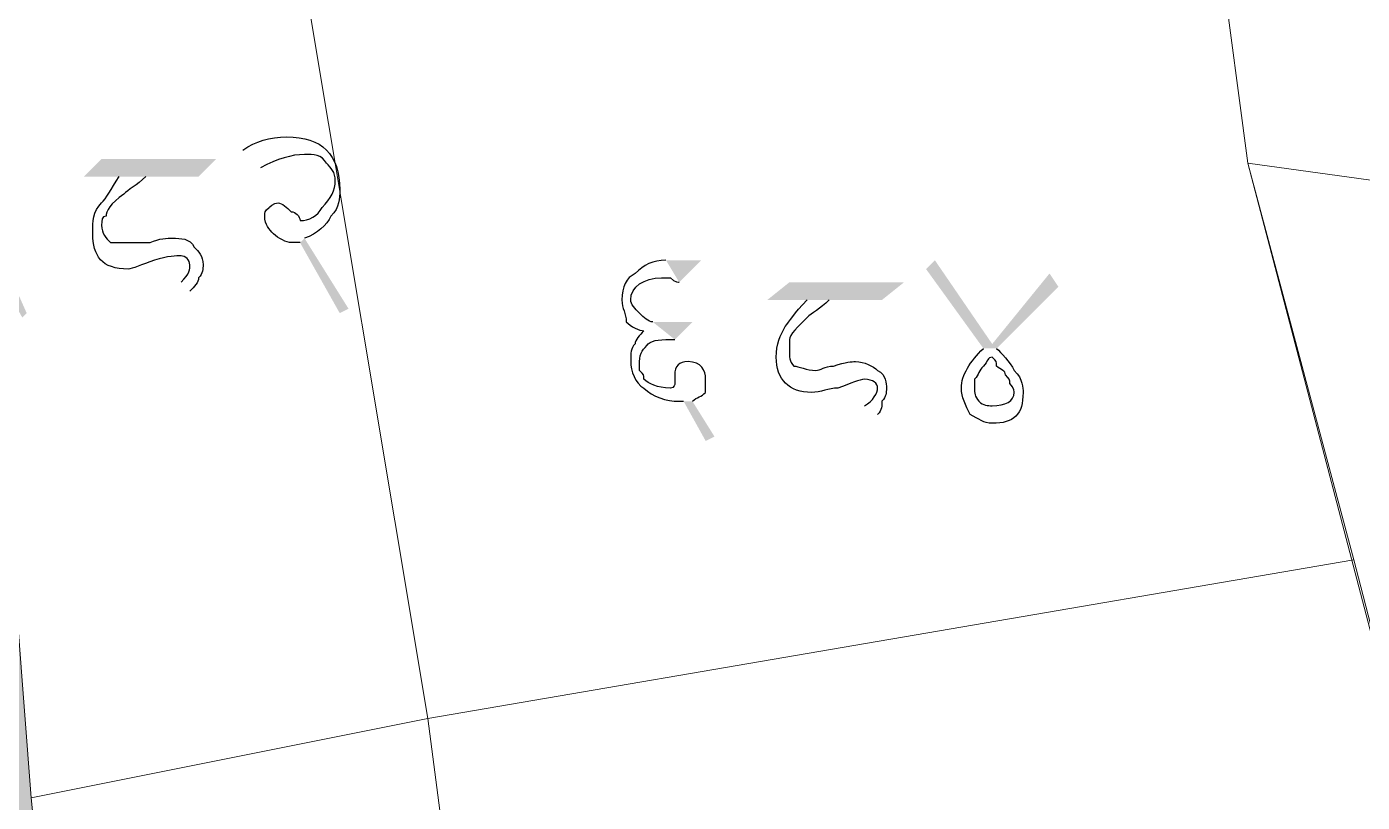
# Model space of a CAD drawing. Header units: metres. Extents: x 345912 to 349030, y 3061206 to 3061792.
# Drawn here: x 346861.21 to 346876.6, y 3061361.61 to 3061370.55 of the extents above; entities that cross this region are included whole.
import ezdxf

# ---------------------------------------------------------------- set-up
doc = ezdxf.new("R2010")
doc.units = ezdxf.units.M
doc.header["$MEASUREMENT"] = 0
doc.layers.add('PDF4_Geometry', color=7, linetype='Continuous')
doc.layers.add('PDF4_Solid Fills', color=7, linetype='Continuous')

msp = doc.modelspace()

# ---------------------------------------------------------------- hatches: boundary and pattern name
at = {"layer": 'PDF4_Solid Fills', "true_color": 0xc3c3c3, "transparency": 33554531}
h = msp.add_hatch(color=9, dxfattribs=at)
h.paths.add_polyline_path([(346861.86867, 3061355.56042), (346855.77267, 3061355.25562), (346854.85827, 3061364.39962), (346853.94387, 3061369.58122), (346859.73507, 3061370.80042), (346860.03987, 3061370.80042), (346860.95427, 3061365.61882), (346861.25907, 3061361.65642)], flags=0)
h.paths.add_polyline_path([(346864.00227, 3061332.39562), (346857.60147, 3061332.09083), (346856.68707, 3061342.14922), (346863.08787, 3061342.14922)], flags=0)
h.paths.add_polyline_path([(346838.09427, 3061366.83802), (346831.99827, 3061365.61882), (346831.08387, 3061365.31402), (346823.46387, 3061364.09482), (346814.01507, 3061362.26602), (346813.71028, 3061362.26602), (346791.45988, 3061357.99882), (346792.37427, 3061364.09482), (346811.27187, 3061367.75243), (346820.72067, 3061369.27642), (346829.55987, 3061371.10522), (346838.70387, 3061372.62922)], flags=0)
h.paths.add_polyline_path([(346867.65987, 3061372.32442), (346864.30707, 3061371.71482), (346864.30707, 3061372.01962), (346864.00227, 3061374.76282), (346867.35507, 3061375.37243)], flags=0)
h.paths.add_polyline_path([(346853.94387, 3061369.58122), (346845.71427, 3061368.05722), (346845.40947, 3061368.05722), (346845.10467, 3061368.05722), (346844.49507, 3061367.75243), (346838.09427, 3061366.83802), (346838.70387, 3061372.62922), (346849.06707, 3061374.76282), (346849.37187, 3061374.76282), (346849.67667, 3061375.06762), (346849.98147, 3061375.06762), (346850.28627, 3061375.06762), (346852.72467, 3061375.67722)], flags=0)
h.paths.add_polyline_path([(346859.73507, 3061370.80042), (346853.94387, 3061369.58122), (346852.72467, 3061375.67722), (346856.99187, 3061376.59162), (346858.82067, 3061376.89642), (346859.43027, 3061371.10522)], flags=0)
h.paths.add_polyline_path([(346864.00227, 3061374.76282), (346864.30707, 3061372.01962), (346864.30707, 3061371.71482), (346859.73507, 3061370.80042), (346859.43027, 3061371.10522), (346858.82067, 3061376.89642), (346860.95427, 3061377.20123), (346863.69747, 3061377.50603), (346863.69747, 3061376.89642)], flags=0)
h.paths.add_polyline_path([(346867.35507, 3061375.37243), (346864.00227, 3061374.76282), (346863.69747, 3061376.89642), (346863.69747, 3061377.50603), (346867.05027, 3061378.11562)], flags=0)
h.paths.add_polyline_path([(346956.05188, 3061317.15562), (346955.13748, 3061318.37482), (346952.39427, 3061320.81322), (346949.95587, 3061321.11802), (346943.85987, 3061323.25162), (346934.71587, 3061325.99482), (346928.01028, 3061327.51882), (346922.82867, 3061327.51882), (346919.78067, 3061327.21402), (346917.64707, 3061326.29962), (346909.41747, 3061322.03243), (346903.32147, 3061317.76522), (346901.18787, 3061317.15562), (346787.49747, 3061317.15562), (346787.19267, 3061318.37482), (346787.19267, 3061320.50842), (346788.10707, 3061333.91962), (346788.41187, 3061335.74842), (346788.41187, 3061342.14922), (346788.71668, 3061350.37882), (346789.63107, 3061357.08442), (346790.54547, 3061360.74202), (346790.54547, 3061366.22842), (346791.45988, 3061369.58122), (346794.50787, 3061379.03002), (346793.89827, 3061382.07802), (346793.59348, 3061382.99243), (346790.54547, 3061391.83162), (346787.19267, 3061402.80443), (346782.92547, 3061416.52042), (346782.92547, 3061419.87322), (346782.92547, 3061427.18843), (346780.18227, 3061437.55162), (346778.04867, 3061448.82923), (346775.30547, 3061457.36363), (346773.78147, 3061460.41162), (346770.73347, 3061464.06923), (346767.07587, 3061467.72682), (346763.11347, 3061473.51802), (346756.40787, 3061482.66203), (346754.88388, 3061486.31962), (346748.78787, 3061488.45322), (346744.82547, 3061489.36763), (346745.73987, 3061490.58682), (346754.57907, 3061487.84363), (346755.18867, 3061488.75802), (346754.57907, 3061494.24442), (346751.22627, 3061506.13162), (346747.56867, 3061512.83722), (346749.39748, 3061514.05643), (346753.35987, 3061506.43643), (346754.57907, 3061501.86442), (346756.71267, 3061492.72042), (346757.32227, 3061484.79563), (346760.37028, 3061481.13802), (346761.89427, 3061478.39483), (346767.07587, 3061470.77483), (346772.56227, 3061464.37402), (346775.00067, 3061461.02123), (346778.04867, 3061454.62042), (346780.18227, 3061447.00042), (346780.79187, 3061442.42843), (346784.44948, 3061428.10282), (346785.05907, 3061419.87322), (346785.36387, 3061417.13002), (346789.93587, 3061400.67083), (346795.11747, 3061386.04042), (346796.03187, 3061382.07802), (346795.42227, 3061375.67722), (346792.67907, 3061367.14282), (346792.37427, 3061364.09482), (346791.45988, 3061357.99882), (346791.15507, 3061353.73162), (346790.24067, 3061345.19722), (346789.93587, 3061333.61482), (346789.93587, 3061332.70042), (346789.63107, 3061331.48123), (346789.32628, 3061325.69002), (346789.02147, 3061321.42283), (346789.32628, 3061318.98443), (346789.63107, 3061317.15562), (346895.09187, 3061317.15562), (346896.00627, 3061317.46042), (346900.57827, 3061318.67962), (346905.45507, 3061320.81322), (346908.80787, 3061323.25162), (346916.12308, 3061327.21402), (346916.73267, 3061327.51882), (346917.64707, 3061327.82362), (346920.69507, 3061328.73802), (346927.70547, 3061328.73802), (346936.23988, 3061326.90923), (346946.29828, 3061324.16603), (346948.12707, 3061323.25162), (346949.04147, 3061322.94682), (346955.13748, 3061320.50842), (346957.57587, 3061318.37482), (346957.88067, 3061318.07002), (346958.49028, 3061317.15562)], flags=0)
h.paths.add_polyline_path([(346863.08787, 3061342.14922), (346856.68707, 3061342.14922), (346855.77267, 3061355.25562), (346861.86867, 3061355.56042), (346862.17347, 3061353.73162), (346862.78307, 3061343.97802)], flags=0)
h = msp.add_hatch(color=9, dxfattribs=at)
h.paths.add_polyline_path([(346861.86867, 3061355.56042), (346855.77267, 3061355.25562), (346854.85827, 3061364.39962), (346853.94387, 3061369.58122), (346859.73507, 3061370.80042), (346860.03987, 3061370.80042), (346860.95427, 3061365.61882), (346861.25907, 3061361.65642)], flags=0)
h.paths.add_polyline_path([(346864.00227, 3061332.39562), (346857.60147, 3061332.09083), (346856.68707, 3061342.14922), (346863.08787, 3061342.14922)], flags=0)
h.paths.add_polyline_path([(346838.09427, 3061366.83802), (346831.99827, 3061365.61882), (346831.08387, 3061365.31402), (346823.46387, 3061364.09482), (346814.01507, 3061362.26602), (346813.71028, 3061362.26602), (346791.45988, 3061357.99882), (346792.37427, 3061364.09482), (346811.27187, 3061367.75243), (346820.72067, 3061369.27642), (346829.55987, 3061371.10522), (346838.70387, 3061372.62922)], flags=0)
h.paths.add_polyline_path([(346867.65987, 3061372.32442), (346864.30707, 3061371.71482), (346864.30707, 3061372.01962), (346864.00227, 3061374.76282), (346867.35507, 3061375.37243)], flags=0)
h.paths.add_polyline_path([(346853.94387, 3061369.58122), (346845.71427, 3061368.05722), (346845.40947, 3061368.05722), (346845.10467, 3061368.05722), (346844.49507, 3061367.75243), (346838.09427, 3061366.83802), (346838.70387, 3061372.62922), (346849.06707, 3061374.76282), (346849.37187, 3061374.76282), (346849.67667, 3061375.06762), (346849.98147, 3061375.06762), (346850.28627, 3061375.06762), (346852.72467, 3061375.67722)], flags=0)
h.paths.add_polyline_path([(346859.73507, 3061370.80042), (346853.94387, 3061369.58122), (346852.72467, 3061375.67722), (346856.99187, 3061376.59162), (346858.82067, 3061376.89642), (346859.43027, 3061371.10522)], flags=0)
h.paths.add_polyline_path([(346864.00227, 3061374.76282), (346864.30707, 3061372.01962), (346864.30707, 3061371.71482), (346859.73507, 3061370.80042), (346859.43027, 3061371.10522), (346858.82067, 3061376.89642), (346860.95427, 3061377.20123), (346863.69747, 3061377.50603), (346863.69747, 3061376.89642)], flags=0)
h.paths.add_polyline_path([(346867.35507, 3061375.37243), (346864.00227, 3061374.76282), (346863.69747, 3061376.89642), (346863.69747, 3061377.50603), (346867.05027, 3061378.11562)], flags=0)
h.paths.add_polyline_path([(346956.05188, 3061317.15562), (346955.13748, 3061318.37482), (346952.39427, 3061320.81322), (346949.95587, 3061321.11802), (346943.85987, 3061323.25162), (346934.71587, 3061325.99482), (346928.01028, 3061327.51882), (346922.82867, 3061327.51882), (346919.78067, 3061327.21402), (346917.64707, 3061326.29962), (346909.41747, 3061322.03243), (346903.32147, 3061317.76522), (346901.18787, 3061317.15562), (346787.49747, 3061317.15562), (346787.19267, 3061318.37482), (346787.19267, 3061320.50842), (346788.10707, 3061333.91962), (346788.41187, 3061335.74842), (346788.41187, 3061342.14922), (346788.71668, 3061350.37882), (346789.63107, 3061357.08442), (346790.54547, 3061360.74202), (346790.54547, 3061366.22842), (346791.45988, 3061369.58122), (346794.50787, 3061379.03002), (346793.89827, 3061382.07802), (346793.59348, 3061382.99243), (346790.54547, 3061391.83162), (346787.19267, 3061402.80443), (346782.92547, 3061416.52042), (346782.92547, 3061419.87322), (346782.92547, 3061427.18843), (346780.18227, 3061437.55162), (346778.04867, 3061448.82923), (346775.30547, 3061457.36363), (346773.78147, 3061460.41162), (346770.73347, 3061464.06923), (346767.07587, 3061467.72682), (346763.11347, 3061473.51802), (346756.40787, 3061482.66203), (346754.88388, 3061486.31962), (346748.78787, 3061488.45322), (346744.82547, 3061489.36763), (346745.73987, 3061490.58682), (346754.57907, 3061487.84363), (346755.18867, 3061488.75802), (346754.57907, 3061494.24442), (346751.22627, 3061506.13162), (346747.56867, 3061512.83722), (346749.39748, 3061514.05643), (346753.35987, 3061506.43643), (346754.57907, 3061501.86442), (346756.71267, 3061492.72042), (346757.32227, 3061484.79563), (346760.37028, 3061481.13802), (346761.89427, 3061478.39483), (346767.07587, 3061470.77483), (346772.56227, 3061464.37402), (346775.00067, 3061461.02123), (346778.04867, 3061454.62042), (346780.18227, 3061447.00042), (346780.79187, 3061442.42843), (346784.44948, 3061428.10282), (346785.05907, 3061419.87322), (346785.36387, 3061417.13002), (346789.93587, 3061400.67083), (346795.11747, 3061386.04042), (346796.03187, 3061382.07802), (346795.42227, 3061375.67722), (346792.67907, 3061367.14282), (346792.37427, 3061364.09482), (346791.45988, 3061357.99882), (346791.15507, 3061353.73162), (346790.24067, 3061345.19722), (346789.93587, 3061333.61482), (346789.93587, 3061332.70042), (346789.63107, 3061331.48123), (346789.32628, 3061325.69002), (346789.02147, 3061321.42283), (346789.32628, 3061318.98443), (346789.63107, 3061317.15562), (346895.09187, 3061317.15562), (346896.00627, 3061317.46042), (346900.57827, 3061318.67962), (346905.45507, 3061320.81322), (346908.80787, 3061323.25162), (346916.12308, 3061327.21402), (346916.73267, 3061327.51882), (346917.64707, 3061327.82362), (346920.69507, 3061328.73802), (346927.70547, 3061328.73802), (346936.23988, 3061326.90923), (346946.29828, 3061324.16603), (346948.12707, 3061323.25162), (346949.04147, 3061322.94682), (346955.13748, 3061320.50842), (346957.57587, 3061318.37482), (346957.88067, 3061318.07002), (346958.49028, 3061317.15562)], flags=0)
h.paths.add_polyline_path([(346863.08787, 3061342.14922), (346856.68707, 3061342.14922), (346855.77267, 3061355.25562), (346861.86867, 3061355.56042), (346862.17347, 3061353.73162), (346862.78307, 3061343.97802)], flags=0)
at = {"layer": 'PDF4_Solid Fills', "transparency": 33554559}
h = msp.add_hatch(color=256, dxfattribs=at)
h.paths.add_polyline_path([(346860.85268, 3061369.07322), (346861.05588, 3061369.27642), (346860.70028, 3061369.27642)], flags=0)
h.paths.add_polyline_path([(346860.90348, 3061367.65082), (346861.15748, 3061367.19362), (346861.20828, 3061367.24442), (346861.00508, 3061367.70162)], flags=0)
h.paths.add_polyline_path([(346860.80188, 3061368.36202), (346861.00508, 3061368.56522), (346860.54788, 3061368.56522)], flags=0)
h.paths.add_polyline_path([(346862.27508, 3061368.81922), (346861.86868, 3061368.81922), (346862.07188, 3061369.02242), (346863.39268, 3061369.02242), (346863.18948, 3061368.81922), (346862.57988, 3061368.81922)], flags=0)
h.paths.add_polyline_path([(346863.08788, 3061367.49842), (346862.98628, 3061367.60002)], flags=0)
h.paths.add_polyline_path([(346863.90068, 3061368.92082), (346863.69748, 3061369.12402)], flags=0)
h.paths.add_polyline_path([(346864.40868, 3061368.10802), (346864.91668, 3061367.29522), (346864.81508, 3061367.24442), (346864.35788, 3061368.05722)], flags=0)
h = msp.add_hatch(color=256, dxfattribs=at)
h.paths.add_polyline_path([(346868.72668, 3061367.60004), (346868.98068, 3061367.85404), (346868.57428, 3061367.85404)], flags=0)
h.paths.add_polyline_path([(346868.77748, 3061366.22844), (346869.03148, 3061365.77124), (346869.13308, 3061365.82204), (346868.87908, 3061366.22844)], flags=0)
h.paths.add_polyline_path([(346868.67588, 3061366.93964), (346868.87908, 3061367.14284), (346868.42188, 3061367.14284)], flags=0)
h.paths.add_polyline_path([(346870.19988, 3061367.39684), (346869.74268, 3061367.39684), (346869.99668, 3061367.60004), (346871.31748, 3061367.60004), (346871.06348, 3061367.39684), (346870.45388, 3061367.39684)], flags=0)
h.paths.add_polyline_path([(346871.01268, 3061366.07604), (346870.86028, 3061366.17764)], flags=0)
h.paths.add_polyline_path([(346872.23188, 3061366.83804), (346871.57148, 3061367.75244), (346871.67308, 3061367.85404), (346872.33348, 3061366.88884), (346872.99388, 3061367.70164), (346873.09548, 3061367.54924), (346872.38428, 3061366.83804)], flags=0)

# ---------------------------------------------------------------- linework, layer by layer
at = {"layer": 'PDF4_Geometry', "lineweight": 9}
for points in [[(346889.91028, 3061367.75243), (346884.11908, 3061367.75243), (346875.27988, 3061368.97164), (346874.67028, 3061373.54363), (346888.08147, 3061374.15322)], [(346889.91028, 3061367.75243), (346884.11908, 3061367.75243), (346875.27988, 3061368.97164), (346874.67028, 3061373.54363), (346888.08147, 3061374.15322)], [(346875.27988, 3061368.97164), (346876.49908, 3061364.39963), (346865.83108, 3061362.57083), (346864.30707, 3061371.71483), (346867.65988, 3061372.32444), (346874.67028, 3061373.54363)], [(346875.27988, 3061368.97164), (346876.49908, 3061364.39963), (346865.83108, 3061362.57083), (346864.30707, 3061371.71483), (346867.65988, 3061372.32444), (346874.67028, 3061373.54363)], [(346861.25908, 3061361.65643), (346860.95427, 3061365.61884), (346860.03988, 3061370.80042), (346864.30707, 3061371.71483), (346865.83108, 3061362.57083)], [(346861.25908, 3061361.65643), (346860.95427, 3061365.61884), (346860.03988, 3061370.80042), (346864.30707, 3061371.71483), (346865.83108, 3061362.57083)], [(346861.86867, 3061355.56042), (346855.77267, 3061355.25562), (346854.85827, 3061364.39962), (346853.94387, 3061369.58122), (346859.73507, 3061370.80042), (346860.03987, 3061370.80042), (346860.95427, 3061365.61882), (346861.25907, 3061361.65642)], [(346861.86867, 3061355.56042), (346855.77267, 3061355.25562), (346854.85827, 3061364.39962), (346853.94387, 3061369.58122), (346859.73507, 3061370.80042), (346860.03987, 3061370.80042), (346860.95427, 3061365.61882), (346861.25907, 3061361.65642)], [(346889.91028, 3061367.75243), (346889.30067, 3061353.73164), (346886.25268, 3061340.62523), (346879.85188, 3061340.93004), (346873.14628, 3061342.14923), (346874.06067, 3061343.67322), (346877.71828, 3061355.56042), (346878.63268, 3061356.17004), (346875.27988, 3061368.97164), (346884.11908, 3061367.75243)], [(346889.91028, 3061367.75243), (346889.30067, 3061353.73164), (346886.25268, 3061340.62523), (346879.85188, 3061340.93004), (346873.14628, 3061342.14923), (346874.06067, 3061343.67322), (346877.71828, 3061355.56042), (346878.63268, 3061356.17004), (346875.27988, 3061368.97164), (346884.11908, 3061367.75243)], [(346876.49908, 3061364.39963), (346878.63268, 3061356.17004), (346877.71828, 3061355.56042), (346874.67028, 3061355.56042), (346866.74548, 3061355.56042), (346865.83108, 3061362.57083)], [(346876.49908, 3061364.39963), (346878.63268, 3061356.17004), (346877.71828, 3061355.56042), (346874.67028, 3061355.56042), (346866.74548, 3061355.56042), (346865.83108, 3061362.57083)], [(346866.74548, 3061355.56042), (346861.86867, 3061355.56042), (346861.25908, 3061361.65643), (346865.83108, 3061362.57083)], [(346866.74548, 3061355.56042), (346861.86867, 3061355.56042), (346861.25908, 3061361.65643), (346865.83108, 3061362.57083)]]:
    msp.add_lwpolyline(points, close=True, dxfattribs=at)
at = {"layer": 'PDF4_Geometry', "lineweight": 25}
for points in [[(346863.69748, 3061369.12402), (346863.84988, 3061369.22562), (346864.00228, 3061369.27642), (346864.20548, 3061369.27642)], [(346864.20548, 3061369.27642), (346864.40868, 3061369.27642), (346864.56108, 3061369.22562), (346864.66268, 3061369.12402)], [(346864.40868, 3061369.07322), (346864.25628, 3061369.07322), (346864.10388, 3061369.02242), (346863.90068, 3061368.92082)], [(346864.66268, 3061368.97162), (346864.61188, 3061369.07322), (346864.51028, 3061369.07322), (346864.40868, 3061369.07322)], [(346864.66268, 3061369.12402), (346864.76428, 3061369.02242), (346864.81508, 3061368.87002), (346864.81508, 3061368.66682)], [(346864.76428, 3061368.76842), (346864.76428, 3061368.87002), (346864.71348, 3061368.92082), (346864.66268, 3061368.97162)], [(346862.07188, 3061368.51442), (346862.12268, 3061368.56522), (346862.17348, 3061368.66682), (346862.27508, 3061368.81922)], [(346862.57988, 3061368.81922), (346862.47828, 3061368.71762), (346862.37668, 3061368.66682), (346862.32588, 3061368.61602)], [(346864.61188, 3061368.46362), (346864.71348, 3061368.56522), (346864.76428, 3061368.66682), (346864.76428, 3061368.76842)], [(346862.32588, 3061368.61602), (346862.17348, 3061368.51442), (346862.12268, 3061368.41282), (346862.12268, 3061368.36202)], [(346864.81508, 3061368.66682), (346864.81508, 3061368.56522), (346864.81508, 3061368.46362), (346864.71348, 3061368.36202)], [(346861.97028, 3061368.15882), (346861.97028, 3061368.31122), (346861.97028, 3061368.41282), (346862.07188, 3061368.51442)], [(346863.95148, 3061368.36202), (346863.95148, 3061368.41282), (346863.95148, 3061368.41282), (346864.00228, 3061368.46362)], [(346864.00228, 3061368.46362), (346864.00228, 3061368.46362), (346864.05308, 3061368.51442), (346864.10388, 3061368.51442)], [(346864.10388, 3061368.51442), (346864.15468, 3061368.51442), (346864.20548, 3061368.46362), (346864.25628, 3061368.41282)], [(346864.35788, 3061368.31122), (346864.45948, 3061368.31122), (346864.56108, 3061368.36202), (346864.61188, 3061368.46362)], [(346862.12268, 3061368.36202), (346862.07188, 3061368.36202), (346862.07188, 3061368.31122), (346862.07188, 3061368.26042)], [(346864.05308, 3061368.15882), (346864.00228, 3061368.20962), (346863.95148, 3061368.26042), (346863.95148, 3061368.36202)], [(346864.25628, 3061368.41282), (346864.30708, 3061368.41282), (346864.35788, 3061368.36202), (346864.35788, 3061368.31122)], [(346864.71348, 3061368.36202), (346864.66268, 3061368.26042), (346864.56108, 3061368.15882), (346864.40868, 3061368.10802)], [(346862.37668, 3061367.75242), (346862.07188, 3061367.75242), (346861.97028, 3061367.90482), (346861.97028, 3061368.15882)], [(346862.07188, 3061368.26042), (346862.07188, 3061368.15882), (346862.12268, 3061368.10802), (346862.17348, 3061368.05722)], [(346864.25628, 3061368.05722), (346864.20548, 3061368.05722), (346864.10388, 3061368.10802), (346864.05308, 3061368.15882)], [(346862.17348, 3061368.05722), (346862.22428, 3061368.05722), (346862.27508, 3061368.05722), (346862.37668, 3061368.05722)], [(346862.37668, 3061368.05722), (346862.42748, 3061368.05722), (346862.52908, 3061368.05722), (346862.63068, 3061368.05722)], [(346862.63068, 3061368.05722), (346862.73228, 3061368.10802), (346862.83388, 3061368.10802), (346862.88468, 3061368.10802)], [(346862.88468, 3061368.10802), (346862.98628, 3061368.10802), (346863.08788, 3061368.10802), (346863.13868, 3061368.00642)], [(346863.13868, 3061368.00642), (346863.18948, 3061367.95562), (346863.24028, 3061367.90482), (346863.24028, 3061367.80322)], [(346864.35788, 3061368.05722), (346864.30708, 3061368.05722), (346864.30708, 3061368.05722), (346864.25628, 3061368.05722)], [(346862.68148, 3061367.85402), (346862.52908, 3061367.80322), (346862.42748, 3061367.75242), (346862.37668, 3061367.75242)], [(346862.98628, 3061367.90482), (346862.93548, 3061367.90482), (346862.83388, 3061367.90482), (346862.68148, 3061367.85402)], [(346863.08788, 3061367.80322), (346863.08788, 3061367.85402), (346863.03708, 3061367.90482), (346862.98628, 3061367.90482)], [(346868.57428, 3061367.85404), (346868.42188, 3061367.85404), (346868.32028, 3061367.80324), (346868.21868, 3061367.70164)], [(346862.98628, 3061367.60002), (346863.08788, 3061367.70162), (346863.08788, 3061367.75242), (346863.08788, 3061367.80322)], [(346863.24028, 3061367.80322), (346863.24028, 3061367.75242), (346863.24028, 3061367.70162), (346863.18948, 3061367.65082)], [(346868.21868, 3061367.70164), (346868.11708, 3061367.65084), (346868.06628, 3061367.54924), (346868.06628, 3061367.39684)], [(346863.18948, 3061367.65082), (346863.18948, 3061367.60002), (346863.13868, 3061367.54922), (346863.08788, 3061367.49842)], [(346868.16788, 3061367.39684), (346868.16788, 3061367.54924), (346868.32028, 3061367.65084), (346868.52348, 3061367.65084)], [(346868.52348, 3061367.65084), (346868.57428, 3061367.65084), (346868.62508, 3061367.65084), (346868.62508, 3061367.65084)], [(346868.62508, 3061367.65084), (346868.67588, 3061367.60004), (346868.72668, 3061367.60004), (346868.72668, 3061367.60004)], [(346868.06628, 3061367.39684), (346868.06628, 3061367.29524), (346868.11708, 3061367.24444), (346868.11708, 3061367.14284)], [(346868.26948, 3061367.24444), (346868.21868, 3061367.29524), (346868.16788, 3061367.34604), (346868.16788, 3061367.39684)], [(346869.94588, 3061367.09204), (346869.99668, 3061367.14284), (346870.04748, 3061367.24444), (346870.19988, 3061367.39684)], [(346870.45388, 3061367.39684), (346870.35228, 3061367.29524), (346870.25068, 3061367.24444), (346870.19988, 3061367.19364)], [(346868.42188, 3061367.14284), (346868.37108, 3061367.14284), (346868.32028, 3061367.19364), (346868.26948, 3061367.24444)], [(346868.11708, 3061367.14284), (346868.16788, 3061367.09204), (346868.26948, 3061367.04124), (346868.32028, 3061367.04124)], [(346869.84428, 3061366.73644), (346869.84428, 3061366.88884), (346869.89508, 3061366.99044), (346869.94588, 3061367.09204)], [(346870.19988, 3061367.19364), (346870.09828, 3061367.09204), (346869.99668, 3061366.99044), (346869.99668, 3061366.93964)], [(346868.32028, 3061367.04124), (346868.26948, 3061366.99044), (346868.21868, 3061366.93964), (346868.21868, 3061366.88884)], [(346868.37108, 3061366.88884), (346868.42188, 3061366.93964), (346868.52348, 3061366.93964), (346868.67588, 3061366.93964)], [(346869.99668, 3061366.93964), (346869.99668, 3061366.88884), (346869.99668, 3061366.88884), (346869.99668, 3061366.83804)], [(346868.21868, 3061366.88884), (346868.16788, 3061366.83804), (346868.16788, 3061366.78724), (346868.16788, 3061366.68564)], [(346868.26948, 3061366.68564), (346868.26948, 3061366.78724), (346868.32028, 3061366.83804), (346868.37108, 3061366.88884)], [(346869.99668, 3061366.83804), (346869.99668, 3061366.73644), (346869.99668, 3061366.68564), (346870.04748, 3061366.63484)], [(346871.97788, 3061366.38084), (346871.97788, 3061366.53324), (346872.07948, 3061366.68564), (346872.23188, 3061366.83804)], [(346872.38428, 3061366.83804), (346872.43508, 3061366.78724), (346872.53668, 3061366.68564), (346872.58748, 3061366.58404)], [(346868.16788, 3061366.68564), (346868.16788, 3061366.58404), (346868.21868, 3061366.43164), (346868.32028, 3061366.38084)], [(346868.26948, 3061366.58404), (346868.26948, 3061366.63484), (346868.26948, 3061366.63484), (346868.26948, 3061366.68564)], [(346868.82828, 3061366.68564), (346868.72668, 3061366.68564), (346868.67588, 3061366.63484), (346868.67588, 3061366.53324)], [(346869.03148, 3061366.48244), (346869.03148, 3061366.58404), (346868.98068, 3061366.68564), (346868.82828, 3061366.68564)], [(346870.25068, 3061366.33004), (346869.99668, 3061366.33004), (346869.84428, 3061366.48244), (346869.84428, 3061366.73644)], [(346870.04748, 3061366.63484), (346870.09828, 3061366.63484), (346870.19988, 3061366.58404), (346870.30148, 3061366.58404)], [(346870.30148, 3061366.58404), (346870.35228, 3061366.58404), (346870.40308, 3061366.63484), (346870.50468, 3061366.63484)], [(346870.50468, 3061366.63484), (346870.65708, 3061366.68564), (346870.70788, 3061366.68564), (346870.75868, 3061366.68564)], [(346870.75868, 3061366.68564), (346870.86028, 3061366.68564), (346870.96188, 3061366.63484), (346871.01268, 3061366.58404)], [(346872.23188, 3061366.63484), (346872.18108, 3061366.58404), (346872.18108, 3061366.53324), (346872.13028, 3061366.48244)], [(346872.33348, 3061366.73644), (346872.28268, 3061366.73644), (346872.28268, 3061366.68564), (346872.23188, 3061366.63484)], [(346872.38428, 3061366.63484), (346872.38428, 3061366.68564), (346872.38428, 3061366.68564), (346872.33348, 3061366.73644)], [(346872.48588, 3061366.53324), (346872.48588, 3061366.58404), (346872.43508, 3061366.58404), (346872.38428, 3061366.63484)], [(346868.32028, 3061366.48244), (346868.32028, 3061366.53324), (346868.32028, 3061366.53324), (346868.26948, 3061366.58404)], [(346868.62508, 3061366.38084), (346868.47268, 3061366.38084), (346868.37108, 3061366.43164), (346868.32028, 3061366.48244)], [(346868.67588, 3061366.53324), (346868.67588, 3061366.53324), (346868.67588, 3061366.48244), (346868.67588, 3061366.48244)], [(346868.67588, 3061366.48244), (346868.67588, 3061366.48244), (346868.67588, 3061366.48244), (346868.67588, 3061366.43164)], [(346869.03148, 3061366.33004), (346869.03148, 3061366.38084), (346869.03148, 3061366.43164), (346869.03148, 3061366.48244)], [(346870.86028, 3061366.48244), (346870.80948, 3061366.48244), (346870.70788, 3061366.43164), (346870.55548, 3061366.38084)], [(346871.01268, 3061366.38084), (346871.01268, 3061366.43164), (346870.96188, 3061366.48244), (346870.86028, 3061366.48244)], [(346871.01268, 3061366.58404), (346871.11428, 3061366.53324), (346871.11428, 3061366.43164), (346871.11428, 3061366.38084)], [(346872.13028, 3061366.48244), (346872.13028, 3061366.43164), (346872.13028, 3061366.43164), (346872.13028, 3061366.38084)], [(346872.53668, 3061366.43164), (346872.53668, 3061366.48244), (346872.53668, 3061366.48244), (346872.48588, 3061366.53324)], [(346872.58748, 3061366.58404), (346872.68908, 3061366.48244), (346872.68908, 3061366.38084), (346872.68908, 3061366.33004)], [(346868.32028, 3061366.38084), (346868.42188, 3061366.27924), (346868.57428, 3061366.22844), (346868.72668, 3061366.22844)], [(346868.67588, 3061366.43164), (346868.67588, 3061366.43164), (346868.67588, 3061366.38084), (346868.62508, 3061366.38084)], [(346868.87908, 3061366.22844), (346868.92988, 3061366.27924), (346868.98068, 3061366.27924), (346869.03148, 3061366.33004)], [(346870.55548, 3061366.38084), (346870.45388, 3061366.38084), (346870.35228, 3061366.33004), (346870.25068, 3061366.33004)], [(346870.86028, 3061366.17764), (346870.96188, 3061366.22844), (346871.01268, 3061366.33004), (346871.01268, 3061366.38084)], [(346871.11428, 3061366.38084), (346871.11428, 3061366.33004), (346871.11428, 3061366.27924), (346871.06348, 3061366.22844)], [(346872.07948, 3061366.07604), (346872.02868, 3061366.17764), (346871.97788, 3061366.27924), (346871.97788, 3061366.38084)], [(346872.13028, 3061366.38084), (346872.13028, 3061366.33004), (346872.13028, 3061366.27924), (346872.18108, 3061366.22844)], [(346872.33348, 3061366.17764), (346872.48588, 3061366.17764), (346872.58748, 3061366.22844), (346872.58748, 3061366.33004)], [(346872.68908, 3061366.33004), (346872.68908, 3061366.07604), (346872.58748, 3061365.97444), (346872.33348, 3061365.97444)], [(346872.58748, 3061366.33004), (346872.58748, 3061366.33004), (346872.58748, 3061366.38084), (346872.53668, 3061366.43164)], [(346868.72668, 3061366.22844), (346868.72668, 3061366.22844), (346868.77748, 3061366.22844), (346868.77748, 3061366.22844)], [(346871.06348, 3061366.22844), (346871.06348, 3061366.17764), (346871.06348, 3061366.12684), (346871.01268, 3061366.07604)], [(346872.18108, 3061366.22844), (346872.23188, 3061366.17764), (346872.28268, 3061366.17764), (346872.33348, 3061366.17764)], [(346872.33348, 3061365.97444), (346872.23188, 3061365.97444), (346872.18108, 3061366.02524), (346872.07948, 3061366.07604)]]:
    msp.add_open_spline(points, degree=3, dxfattribs=at)

doc.saveas('drawing.dxf')
